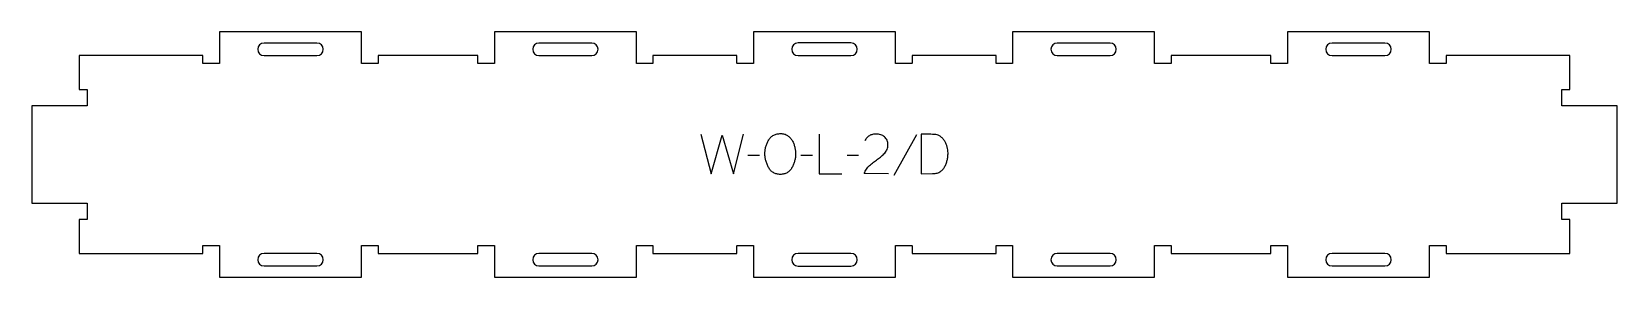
# Model space of a CAD drawing. Extents: x 0 to 1200, y 0 to 186.
import ezdxf

# ---------------------------------------------------------------- set-up
doc = ezdxf.new("R2010")
doc.units = 0
for name, color, linetype in [('1_ANYTOOL_1MMDEEP_LABELS_S', 2, 'CONTINUOUS'), ('3_ANYTOOL_CUTTHROUGH_INSID', 4, 'CONTINUOUS'), ('4_ANYTOOL_CUTTHROUGH_OUTSI', 5, 'CONTINUOUS')]:
    doc.layers.add(name, color=color, linetype=linetype)

msp = doc.modelspace()

# ---------------------------------------------------------------- linework, layer by layer
at = {"layer": '1_ANYTOOL_1MMDEEP_LABELS_S'}
for p, q in [((669.371429, 107.772824), (652.185714, 77.001396)), ((550.657143, 92.129967), (541.871429, 92.044253)), ((590.685714, 92.129967), (581.9, 92.044253)), ((625.571429, 92.129967), (616.785714, 92.044253))]:
    msp.add_line(p, q, dxfattribs=at)
for points in [[(506.3, 108.244253), (514.014286, 78.244253), (522.457143, 107.344253), (530.942857, 78.244253), (538.442857, 108.244253)], [(595.828571, 108.244253), (595.828571, 78.244253), (612.928571, 78.244253)]]:
    msp.add_lwpolyline(points, dxfattribs=at)
for points in [[(566.728571, 108.58711, -0.064784), (569.402527, 108.239189, -0.088904), (571.828571, 107.108539, -0.05419), (573.751136, 105.416409, -0.051179), (575.278571, 103.358539, -0.041653), (576.460771, 100.929766, -0.036749), (577.25, 98.344253, -0.024892), (577.707779, 95.72499, -0.030823), (577.871429, 93.072824, -0.034269), (577.694909, 90.500328, -0.031918), (577.180357, 87.972824, -0.031725), (576.29217, 85.363428, -0.026303), (575.107143, 82.872824, -0.058719), (573.583362, 80.711077, -0.077745), (571.544643, 79.047824, -0.077243), (569.057655, 78.068987, -0.055252), (566.385714, 77.772824, -0.054051), (563.631789, 78.071403, -0.077615), (561.066071, 79.069253, -0.078558), (558.990998, 80.756326, -0.060481), (557.45, 82.958539, -0.02629), (556.263339, 85.497758, -0.031299), (555.376786, 88.154967, -0.031469), (554.861747, 90.741783, -0.033416), (554.685714, 93.372824, -0.032847), (554.864392, 96.089773, -0.035049), (555.408929, 98.756753, -0.03503), (556.324902, 101.333792, -0.032231), (557.578571, 103.765682, -0.062518), (559.20046, 105.832776, -0.074052), (561.3125, 107.381753, -0.072322), (563.939353, 108.312644, -0.049083)], [(672.8, 108.244253), (672.8, 78.244253), (681.328571, 78.329967, 0.046402), (684.234945, 78.638143, 0.07465), (686.964286, 79.626396, 0.077785), (689.047271, 81.215418, 0.06915), (690.585714, 83.344253, 0.029998), (691.72324, 85.839569, 0.031416), (692.546429, 88.454967, 0.031395), (693.039072, 91.17229, 0.029153), (693.2, 93.929967, 0.03275), (693.04752, 96.25539, 0.035889), (692.578571, 98.53711, 0.03592), (691.793712, 100.712478, 0.033706), (690.714286, 102.758539, 0.042675), (689.155803, 104.84829, 0.065683), (687.194643, 106.546039, 0.068103), (685.096916, 107.549946, 0.065471), (682.807143, 107.965682, 0.005437), (677.805022, 108.155736, 0.00471)]]:
    msp.add_lwpolyline(points, format="xyb", close=True, dxfattribs=at)
msp.add_lwpolyline([(648.157143, 78.28711), (629.857143, 78.329967, -0.034491), (630.519921, 80.077299, -0.037732), (631.426786, 81.710324, -0.037744), (632.56608, 83.18496, -0.03482), (633.907143, 84.479967, -0.00859), (636.866368, 86.87855, -0.008791), (639.907143, 89.172824, 0.020588), (642.726431, 91.406267, 0.025206), (645.328571, 93.88711, 0.046908), (646.349166, 95.188352, 0.051091), (647.096429, 96.66211, 0.050722), (647.545161, 98.310285, 0.041139), (647.685714, 100.015682, 0.039396), (647.543069, 101.823267, 0.058519), (647.053571, 103.56211, 0.060358), (646.263014, 104.969226, 0.061397), (645.157143, 106.144253, 0.048006), (643.801186, 107.066213, 0.045901), (642.296429, 107.719253, 0.045216), (640.556367, 108.121813, 0.034258), (638.771429, 108.244253, 0.055622), (636.136858, 107.950266, 0.079896), (633.692857, 106.969253, 0.080617), (631.72347, 105.303553, 0.060287), (630.285714, 103.144253)], format="xyb", dxfattribs=at)
at = {"layer": '3_ANYTOOL_CUTTHROUGH_INSID'}
for points in [[(175.75, 167.544253), (215.75, 167.544253, 1), (215.75, 177.044253), (175.75, 177.044253, 1)], [(383.75, 167.544253), (423.75, 167.544253, 1), (423.75, 177.044253), (383.75, 177.044253, 1)], [(579.75, 167.588506), (619.75, 167.588506, 1), (619.75, 177.088506), (579.75, 177.088506, 1)], [(775.75, 167.544253), (815.75, 167.544253, 1), (815.75, 177.044253), (775.75, 177.044253, 1)], [(983.75, 167.544253), (1023.75, 167.544253, 1), (1023.75, 177.044253), (983.75, 177.044253, 1)], [(175.75, 18.044253, 1), (175.75, 8.544253), (215.75, 8.544253, 1), (215.75, 18.044253)], [(383.75, 18.044253, 1), (383.75, 8.544253), (423.75, 8.544253, 1), (423.75, 18.044253)], [(579.75, 18, 1), (579.75, 8.5), (619.75, 8.5, 1), (619.75, 18)], [(775.75, 18.044253, 1), (775.75, 8.544253), (815.75, 8.544253, 1), (815.75, 18.044253)], [(983.75, 18.044253, 1), (983.75, 8.544253), (1023.75, 8.544253, 1), (1023.75, 18.044253)]]:
    msp.add_lwpolyline(points, format="xyb", close=True, dxfattribs=at)
at = {"layer": '4_ANYTOOL_CUTTHROUGH_OUTSI'}
msp.add_lwpolyline([(1070, 18.044253), (1163.5, 18.044253), (1163.5, 43.544253), (1157.75, 43.544253, -0.414214), (1157.5, 43.794253), (1157.5, 55.794253, -0.414214), (1157.75, 56.044253), (1199.5, 56.044253), (1199.5, 129.544253), (1157.75, 129.544253, -0.414214), (1157.5, 129.794253), (1157.5, 141.794253, -0.414214), (1157.75, 142.044253), (1163.5, 142.044253), (1163.5, 167.544253), (1070, 167.544253), (1070, 161.794253, -0.414214), (1069.75, 161.544253), (1057.75, 161.544253, -0.414214), (1057.5, 161.794253), (1057.5, 185.544253), (950, 185.544253), (950, 161.794253, -0.414214), (949.75, 161.544253), (937.75, 161.544253, -0.414214), (937.5, 161.794253), (937.5, 167.544253), (862, 167.544253), (862, 161.794253, -0.414214), (861.75, 161.544253), (849.75, 161.544253, -0.414214), (849.5, 161.794253), (849.5, 185.544253), (742, 185.544253), (742, 161.794253, -0.414214), (741.75, 161.544253), (729.75, 161.544253, -0.414214), (729.5, 161.794253), (729.5, 167.544426), (666, 167.588333), (666, 161.838506, -0.414214), (665.75, 161.588506), (653.75, 161.588506, -0.414214), (653.5, 161.838506), (653.5, 185.588506), (546, 185.588506), (546, 161.838506, -0.414214), (545.75, 161.588506), (533.75, 161.588506, -0.414214), (533.5, 161.838506), (533.5, 167.588333), (470, 167.544426), (470, 161.794253, -0.414214), (469.75, 161.544253), (457.75, 161.544253, -0.414214), (457.5, 161.794253), (457.5, 185.544253), (350, 185.544253), (350, 161.794253, -0.414214), (349.75, 161.544253), (337.75, 161.544253, -0.414214), (337.5, 161.794253), (337.5, 167.544253), (262, 167.544253), (262, 161.794253, -0.414214), (261.75, 161.544253), (249.75, 161.544253, -0.414214), (249.5, 161.794253), (249.5, 185.544253), (142, 185.544253), (142, 161.794253, -0.414214), (141.75, 161.544253), (129.75, 161.544253, -0.414214), (129.5, 161.794253), (129.5, 167.544253), (36, 167.544253), (36, 142.044253), (41.75, 142.044253, -0.414214), (42, 141.794253), (42, 129.794253, -0.414214), (41.75, 129.544253), (0, 129.544253), (0, 56.044253), (41.75, 56.044253, -0.414214), (42, 55.794253), (42, 43.794253, -0.414214), (41.75, 43.544253), (36, 43.544253), (36, 18.044253), (129.5, 18.044253), (129.5, 23.794253, -0.414214), (129.75, 24.044253), (141.75, 24.044253, -0.414214), (142, 23.794253), (142, 0.044253), (249.5, 0.044253), (249.5, 23.794253, -0.414214), (249.75, 24.044253), (261.75, 24.044253, -0.414214), (262, 23.794253), (262, 18.044253), (337.5, 18.044253), (337.5, 23.794253, -0.414214), (337.75, 24.044253), (349.75, 24.044253, -0.414214), (350, 23.794253), (350, 0.044253), (457.5, 0.044253), (457.5, 23.794253, -0.414214), (457.75, 24.044253), (469.75, 24.044253, -0.414214), (470, 23.794253), (470, 18.04408), (533.5, 18.000173), (533.5, 23.75, -0.414214), (533.75, 24), (545.75, 24, -0.414214), (546, 23.75), (546, 0), (653.5, 0), (653.5, 23.75, -0.414214), (653.75, 24), (665.75, 24, -0.414214), (666, 23.75), (666, 18.000173), (729.5, 18.04408), (729.5, 23.794253, -0.414214), (729.75, 24.044253), (741.75, 24.044253, -0.414214), (742, 23.794253), (742, 0.044253), (849.5, 0.044253), (849.5, 23.794253, -0.414214), (849.75, 24.044253), (861.75, 24.044253, -0.414214), (862, 23.794253), (862, 18.044253), (937.5, 18.044253), (937.5, 23.794253, -0.414214), (937.75, 24.044253), (949.75, 24.044253, -0.414214), (950, 23.794253), (950, 0.044253), (1057.5, 0.044253), (1057.5, 23.794253, -0.414214), (1057.75, 24.044253), (1069.75, 24.044253, -0.414214), (1070, 23.794253)], format="xyb", close=True, dxfattribs=at)

doc.saveas('drawing.dxf')
